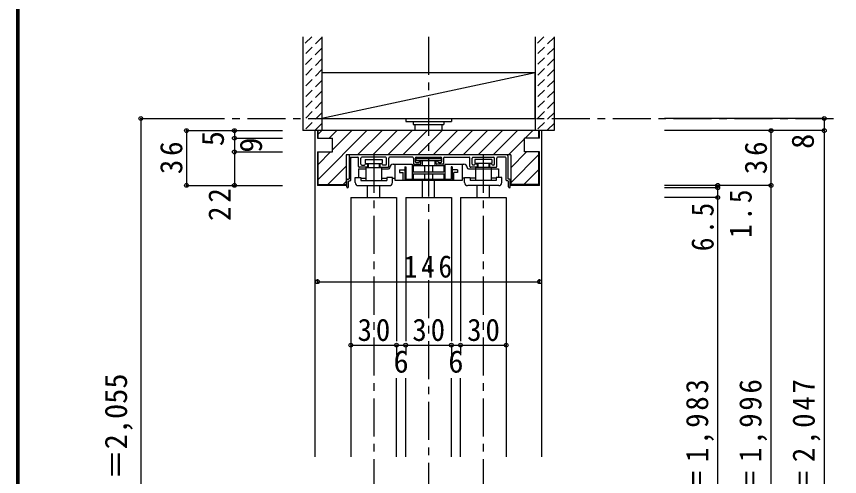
# Model space of a CAD drawing. Units: millimetres at full size, sheet at 1:5; details may follow other scales. Extents: x -973 to 977, y -718 to 696.
# Drawn here: x -973 to -433, y -295 to 8 of the extents above; entities that cross this region are included whole.
import ezdxf
from ezdxf.enums import TextEntityAlignment as Align

# ---------------------------------------------------------------- set-up
doc = ezdxf.new("R2010")
doc.units = ezdxf.units.MM
doc.header["$LTSCALE"] = 5
doc.header["$PDMODE"] = 32
doc.header["$PDSIZE"] = 2.5
doc.linetypes.add('CHAIN1', pattern=[8, 5, -1, 1, -1])
doc.linetypes.add('DASHED1', pattern=[1.8, 1.2, -0.6])
for name, color, linetype in [('0-1_通り芯', 4, 'CHAIN1'), ('0-2_柱', 7, 'Continuous'), ('0-3_仕上げ', 7, 'Continuous'), ('0-4_枠', 3, 'Continuous'), ('0-6_扉', 6, 'Continuous'), ('0-7_金物', 7, 'Continuous'), ('0-A_文字', 3, 'Continuous'), ('0-B_寸法', 7, 'Continuous'), ('0-C_ハッチ', 4, 'Continuous'), ('F-1_枠', 6, 'Continuous')]:
    doc.layers.add(name, color=color, linetype=linetype)
doc.styles.add('ＭＳ ゴシック', font='')
doc.styles.get('ＭＳ ゴシック').set_extended_font_data('MS Gothic')

msp = doc.modelspace()

# ---------------------------------------------------------------- linework, layer by layer
at = {"layer": '0-1_通り芯'}
msp.add_line((-861.68, -59.167), (-432.68, -59.167), dxfattribs=at)
at = {"layer": '0-2_柱'}
for p, q in [((-772.68, -29.167), (-772.68, -59.167)), ((-632.68, -29.167), (-772.68, -29.167)), ((-632.68, -29.167), (-772.68, -59.167))]:
    msp.add_line(p, q, dxfattribs=at)
msp.add_lwpolyline([(-772.68, -59.167), (-632.68, -59.167), (-632.68, -29.167)], dxfattribs=at)
at = {"layer": '0-3_仕上げ', "color": 2}
for p, q in [((-785.18, -5.515), (-785.18, -67.167)), ((-772.68, -5.515), (-772.68, -67.167)), ((-632.68, -5.515), (-632.68, -67.167)), ((-620.18, -5.515), (-620.18, -67.167)), ((-772.68, -67.167), (-785.18, -67.167)), ((-620.18, -67.167), (-632.68, -67.167))]:
    msp.add_line(p, q, dxfattribs=at)
at = {"layer": '0-4_枠', "color": 4}
for p, q in [((-775.68, -67.167), (-777.18, -67.167)), ((-777.18, -281.667), (-777.18, -67.167)), ((-628.18, -67.167), (-629.68, -67.167)), ((-628.18, -281.667), (-628.18, -67.167))]:
    msp.add_line(p, q, dxfattribs=at)
at = {"layer": '0-4_枠'}
for p, q in [((-629.68, -67.167), (-775.68, -67.167)), ((-775.68, -67.167), (-775.68, -72.167)), ((-775.18, -72.167), (-775.18, -67.167)), ((-630.18, -72.167), (-630.18, -67.167)), ((-629.68, -72.167), (-629.68, -67.167)), ((-775.68, -72.167), (-765.68, -72.167)), ((-765.68, -81.167), (-765.68, -72.167)), ((-629.68, -72.167), (-639.68, -72.167)), ((-639.68, -81.167), (-639.68, -72.167)), ((-775.68, -81.167), (-765.68, -81.167)), ((-775.68, -81.167), (-775.68, -103.167)), ((-775.18, -102.667), (-775.18, -81.167)), ((-629.68, -81.167), (-639.68, -81.167)), ((-630.18, -102.667), (-630.18, -81.167)), ((-629.68, -103.167), (-629.68, -81.167)), ((-775.18, -102.667), (-756.68, -102.667)), ((-630.18, -102.667), (-648.68, -102.667)), ((-756.68, -103.167), (-775.68, -103.167)), ((-629.68, -103.167), (-648.68, -103.167))]:
    msp.add_line(p, q, dxfattribs=at)
at = {"layer": '0-6_扉'}
for p, q in [((-753.68, -111.167), (-723.68, -111.167)), ((-753.68, -111.167), (-753.68, -281.667)), ((-723.68, -111.167), (-723.68, -205.667)), ((-717.68, -111.167), (-717.68, -205.667)), ((-717.68, -111.167), (-687.68, -111.167)), ((-687.68, -111.167), (-687.68, -205.667)), ((-681.68, -111.167), (-681.68, -205.667)), ((-681.68, -111.167), (-651.68, -111.167)), ((-651.68, -111.167), (-651.68, -281.667)), ((-723.68, -281.667), (-723.68, -229.826)), ((-717.68, -281.667), (-717.68, -229.826)), ((-687.68, -281.667), (-687.68, -229.826)), ((-681.68, -281.667), (-681.68, -229.826))]:
    msp.add_line(p, q, dxfattribs=at)
at = {"layer": '0-7_金物'}
for p, q in [((-717.68, -59.167), (-717.68, -61.167)), ((-687.68, -59.167), (-687.68, -61.167)), ((-717.68, -61.167), (-687.68, -61.167)), ((-711.68, -63.167), (-711.68, -67.167)), ((-693.68, -67.167), (-693.68, -63.167)), ((-692.68, -61.167), (-692.68, -63.167)), ((-754.782, -83.667), (-754.782, -99.067)), ((-651.082, -83.167), (-754.282, -83.167)), ((-754.282, -84.667), (-749.082, -84.667)), ((-753.682, -99.667), (-753.682, -85.167)), ((-748.582, -90.767), (-748.582, -85.167)), ((-747.082, -89.267), (-747.082, -85.167)), ((-730.782, -84.667), (-746.582, -84.667)), ((-744.275, -86.22), (-733.203, -86.22)), ((-733.203, -86.22), (-733.203, -88.79)), ((-730.282, -89.267), (-730.282, -85.167)), ((-728.782, -90.767), (-728.782, -85.167)), ((-713.082, -84.667), (-728.296, -84.667)), ((-712.582, -85.167), (-712.582, -88.767)), ((-711.382, -85.167), (-711.382, -87.567)), ((-710.967, -85.529), (-694.401, -85.529)), ((-710.967, -85.529), (-710.967, -86.909)), ((-710.882, -84.667), (-694.482, -84.667)), ((-694.401, -85.529), (-694.401, -86.909)), ((-693.982, -87.567), (-693.982, -85.167)), ((-692.782, -85.167), (-692.782, -88.767)), ((-692.282, -84.667), (-675.982, -84.667)), ((-675.482, -90.767), (-675.482, -85.167)), ((-673.982, -89.267), (-673.982, -85.167)), ((-673.482, -84.667), (-659.882, -84.667)), ((-661.085, -86.22), (-672.157, -86.22)), ((-672.157, -86.22), (-672.157, -88.79)), ((-659.382, -89.267), (-659.382, -85.167)), ((-657.882, -90.767), (-657.882, -85.167)), ((-652.182, -84.667), (-657.382, -84.667)), ((-651.682, -99.667), (-651.682, -85.167)), ((-650.582, -83.667), (-650.582, -99.067)), ((-743.282, -91.267), (-748.082, -91.267)), ((-746.582, -89.767), (-744.762, -89.767)), ((-743.782, -88.967), (-743.282, -88.967)), ((-743.781, -91.443), (-743.781, -99.86)), ((-743.781, -91.443), (-733.5, -91.443)), ((-742.782, -89.467), (-742.782, -90.767)), ((-742.397, -88.79), (-742.397, -91.443)), ((-734.983, -88.79), (-734.983, -91.443)), ((-734.582, -89.467), (-734.582, -90.767)), ((-733.582, -88.967), (-734.082, -88.967)), ((-734.082, -91.267), (-729.282, -91.267)), ((-733.5, -91.443), (-733.5, -99.86)), ((-730.782, -89.767), (-732.602, -89.767)), ((-727.981, -91.227), (-727.981, -91.37)), ((-725.981, -89.227), (-713.426, -89.227)), ((-718.258, -91.001), (-718.258, -99.752)), ((-713.426, -89.227), (-713.426, -99.032)), ((-713.27, -90.054), (-691.934, -90.054)), ((-712.779, -90.054), (-712.779, -94.243)), ((-712.082, -89.267), (-708.182, -89.267)), ((-710.967, -86.909), (-694.401, -86.909)), ((-710.882, -88.067), (-708.882, -88.067)), ((-708.882, -87.567), (-708.882, -88.067)), ((-708.182, -87.067), (-708.382, -87.067)), ((-707.682, -88.767), (-707.682, -87.567)), ((-706.825, -86.995), (-706.825, -90.101)), ((-705.359, -90.054), (-705.359, -94.243)), ((-700.002, -90.054), (-700.002, -94.243)), ((-698.535, -86.995), (-698.535, -90.101)), ((-697.682, -88.767), (-697.682, -87.567)), ((-697.182, -87.067), (-696.982, -87.067)), ((-693.282, -89.267), (-697.182, -89.267)), ((-695.982, -88.067), (-694.482, -88.067)), ((-692.582, -90.054), (-692.582, -94.243)), ((-691.934, -89.227), (-691.934, -99.032)), ((-691.934, -89.227), (-679.379, -89.227)), ((-687.102, -91.001), (-687.822, -91.001)), ((-687.822, -91.001), (-687.822, -99.032)), ((-687.102, -91.001), (-687.102, -99.752)), ((-680.456, -99.752), (-680.456, -89.227)), ((-677.379, -91.37), (-677.379, -91.227)), ((-671.278, -91.267), (-674.982, -91.267)), ((-672.758, -89.767), (-673.482, -89.767)), ((-661.58, -91.443), (-671.861, -91.443)), ((-671.861, -91.443), (-671.861, -99.86)), ((-671.778, -88.967), (-671.278, -88.967)), ((-670.778, -89.467), (-670.778, -90.767)), ((-670.378, -88.79), (-670.378, -91.443)), ((-662.964, -88.79), (-662.964, -91.443)), ((-662.578, -89.467), (-662.578, -90.767)), ((-661.578, -88.967), (-662.078, -88.967)), ((-662.078, -91.267), (-658.382, -91.267)), ((-661.58, -91.443), (-661.58, -99.86)), ((-659.882, -89.767), (-660.599, -89.767)), ((-748.656, -92.37), (-743.781, -92.37)), ((-748.656, -92.37), (-748.656, -97.983)), ((-733.5, -92.37), (-729.043, -92.37)), ((-721.747, -93.05), (-718.48, -93.05)), ((-721.747, -93.05), (-721.747, -94.712)), ((-721.747, -94.712), (-719.366, -94.712)), ((-719.366, -99.752), (-719.366, -94.712)), ((-712.779, -94.243), (-692.582, -94.243)), ((-712.779, -95.537), (-712.779, -99.032)), ((-712.779, -95.537), (-692.582, -95.537)), ((-705.359, -95.537), (-705.359, -99.032)), ((-700.002, -95.537), (-700.002, -99.032)), ((-692.582, -95.537), (-692.582, -99.032)), ((-683.613, -93.05), (-686.881, -93.05)), ((-683.613, -94.712), (-685.995, -94.712)), ((-685.995, -99.752), (-685.995, -94.712)), ((-683.613, -93.05), (-683.613, -94.712)), ((-676.379, -92.37), (-656.705, -92.37)), ((-656.705, -92.37), (-656.705, -97.983)), ((-756.432, -104.167), (-756.432, -99.567)), ((-755.932, -99.067), (-755.282, -99.067)), ((-755.332, -104.167), (-755.332, -100.667)), ((-754.832, -100.167), (-754.182, -100.167)), ((-750.879, -101.296), (-750.879, -97.983)), ((-747.168, -98.422), (-743.781, -98.422)), ((-747.14, -99.86), (-730.14, -99.86)), ((-733.5, -98.422), (-730.14, -98.422)), ((-730.14, -97.983), (-730.14, -99.86)), ((-726.402, -98.422), (-724.904, -98.422)), ((-717.538, -99.032), (-687.822, -99.032)), ((-706.68, -111.167), (-706.68, -99.752)), ((-698.68, -111.167), (-698.68, -99.752)), ((-678.958, -98.422), (-680.456, -98.422)), ((-675.22, -97.983), (-675.22, -99.86)), ((-671.861, -98.422), (-675.22, -98.422)), ((-658.22, -99.86), (-675.22, -99.86)), ((-658.192, -98.422), (-661.58, -98.422)), ((-650.532, -100.167), (-651.182, -100.167)), ((-649.432, -99.067), (-650.082, -99.067)), ((-650.032, -104.167), (-650.032, -100.667)), ((-648.932, -104.167), (-648.932, -99.567)), ((-755.932, -104.667), (-755.832, -104.667)), ((-748.879, -103.296), (-728.449, -103.296)), ((-742.68, -111.167), (-742.68, -103.296)), ((-734.68, -111.167), (-734.68, -103.296)), ((-656.482, -103.296), (-676.912, -103.296)), ((-670.68, -111.167), (-670.68, -103.296)), ((-662.68, -111.167), (-662.68, -103.296)), ((-649.432, -104.667), (-649.532, -104.667))]:
    msp.add_line(p, q, dxfattribs=at)
for points in [[(-712.68, -61.167), (-712.68, -63.167), (-692.68, -63.167)], [(-744.275, -86.22), (-744.275, -88.79), (-733.203, -88.79)], [(-661.085, -86.22), (-661.085, -88.79), (-672.157, -88.79)], [(-724.904, -89.395), (-724.904, -99.752), (-680.456, -99.752)], [(-718.258, -91.001), (-717.538, -91.001), (-717.538, -99.032)], [(-750.879, -97.983), (-747.14, -97.983), (-747.14, -99.86)], [(-726.402, -101.296), (-726.402, -97.983), (-730.14, -97.983)], [(-678.958, -101.296), (-678.958, -97.983), (-675.22, -97.983)], [(-654.482, -101.296), (-654.482, -97.983), (-658.22, -97.983), (-658.22, -99.86)]]:
    msp.add_lwpolyline(points, dxfattribs=at)
for centre, radius, start, end in [((-754.282, -83.667), 0.5, 90, 180), ((-754.282, -85.167), 0.5, 90, 180), ((-753.182, -85.167), 0.5, 90, 180), ((-749.082, -85.167), 0.5, 0, 90), ((-746.582, -85.167), 0.5, 90, 180), ((-730.782, -85.167), 0.5, 0, 90), ((-728.282, -85.167), 0.5, 90, 180), ((-713.082, -85.167), 0.5, 0, 90), ((-710.882, -85.167), 0.5, 90, 180), ((-694.482, -85.167), 0.5, 0, 90), ((-692.282, -85.167), 0.5, 90, 180), ((-675.982, -85.167), 0.5, 0, 90), ((-673.482, -85.167), 0.5, 90, 180), ((-659.882, -85.167), 0.5, 0, 90), ((-657.382, -85.167), 0.5, 90, 180), ((-652.182, -85.167), 0.5, 0, 90), ((-651.082, -83.667), 0.5, 0, 90), ((-748.082, -90.767), 0.5, 180, 270), ((-746.582, -89.267), 0.5, 180, 270), ((-744.762, -89.267), 0.5, 270, 348.46303), ((-743.782, -89.467), 0.5, 90, 168.46303), ((-743.282, -89.467), 0.5, 0, 90), ((-743.282, -90.767), 0.5, 270, 0), ((-734.082, -89.467), 0.5, 90, 180), ((-734.082, -90.767), 0.5, 180, 270), ((-733.582, -89.467), 0.5, 11.53696, 90), ((-732.602, -89.267), 0.5, 191.53696, 270), ((-730.782, -89.267), 0.5, 270, 0), ((-729.282, -90.767), 0.5, 270, 0), ((-728.981, -91.37), 1, 270, 0), ((-725.981, -91.227), 2, 90, 180), ((-712.082, -88.767), 0.5, 180, 270), ((-710.882, -87.567), 0.5, 180, 270), ((-708.382, -87.567), 0.5, 90, 180), ((-708.182, -87.567), 0.5, 0, 90), ((-708.182, -88.767), 0.5, 270, 0), ((-697.182, -87.567), 0.5, 90, 180), ((-697.182, -88.767), 0.5, 180, 270), ((-696.982, -87.567), 0.5, 0, 90), ((-695.982, -87.567), 0.5, 180, 270), ((-694.482, -87.567), 0.5, 270, 0), ((-693.282, -88.767), 0.5, 270, 0), ((-679.379, -91.227), 2, 0, 90), ((-676.379, -91.37), 1, 180, 270), ((-676.379, -91.37), 1, 180, 270), ((-674.982, -90.767), 0.5, 180, 270), ((-673.482, -89.267), 0.5, 180, 270), ((-672.758, -89.267), 0.5, 270, 348.46304), ((-671.778, -89.467), 0.5, 90, 168.46304), ((-671.278, -89.467), 0.5, 0, 90), ((-671.278, -90.767), 0.5, 270, 0), ((-662.078, -89.467), 0.5, 90, 180), ((-662.078, -90.767), 0.5, 180, 270), ((-661.578, -89.467), 0.5, 11.53697, 90), ((-660.599, -89.267), 0.5, 191.53697, 270), ((-659.882, -89.267), 0.5, 270, 0), ((-658.382, -90.767), 0.5, 270, 0), ((-755.932, -99.567), 0.5, 90, 180), ((-754.832, -100.667), 0.5, 90, 180), ((-755.282, -98.567), 0.5, 270, 0), ((-754.182, -99.667), 0.5, 270, 0), ((-748.879, -101.296), 2, 180, 270), ((-728.402, -101.296), 2, 270, 0), ((-676.958, -101.296), 2, 180, 270), ((-656.482, -101.296), 2, 270, 0), ((-651.182, -99.667), 0.5, 180, 270), ((-650.082, -98.567), 0.5, 180, 270), ((-650.532, -100.667), 0.5, 0, 90), ((-649.432, -99.567), 0.5, 0, 90), ((-755.932, -104.167), 0.5, 180, 270), ((-755.832, -104.167), 0.5, 270, 0), ((-649.532, -104.167), 0.5, 180, 270), ((-649.432, -104.167), 0.5, 270, 0)]:
    msp.add_arc(centre, radius, start, end, dxfattribs=at)
at = {"layer": '0-A_文字'}
for p, q in [((-756.68, -83.167), (-756.68, -103.167)), ((-648.68, -83.167), (-756.68, -83.167)), ((-648.68, -83.167), (-648.68, -103.167))]:
    msp.add_line(p, q, dxfattribs=at)
at = {"layer": '0-B_寸法', "color": 4, "linetype": 'CHAIN1'}
for p, q in [((-702.68, -5.515), (-702.68, -527.167)), ((-738.68, -83.167), (-738.68, -517.167)), ((-666.68, -83.167), (-666.68, -517.167))]:
    msp.add_line(p, q, dxfattribs=at)
at = {"layer": '0-B_寸法', "color": 4}
for p, q in [((-891.68, -59.167), (-891.68, -517.167)), ((-891.68, -59.167), (-861.68, -59.167)), ((-442.68, -59.167), (-547.68, -59.167)), ((-442.68, -59.167), (-442.68, -67.167)), ((-861.68, -67.167), (-798.68, -67.167)), ((-861.68, -67.167), (-861.68, -103.167)), ((-830.18, -67.167), (-830.18, -72.167)), ((-442.68, -67.167), (-547.68, -67.167)), ((-477.68, -103.167), (-477.68, -67.167)), ((-442.68, -67.167), (-442.68, -517.167)), ((-830.18, -72.167), (-830.18, -81.167)), ((-830.18, -72.167), (-798.68, -72.167)), ((-830.18, -81.167), (-830.18, -103.167)), ((-830.18, -81.167), (-798.68, -81.167)), ((-861.68, -103.167), (-798.68, -103.167)), ((-477.68, -103.167), (-547.68, -103.167)), ((-512.68, -104.667), (-547.68, -104.667)), ((-512.68, -104.667), (-512.68, -103.167)), ((-512.68, -111.167), (-512.68, -104.667)), ((-477.68, -505.167), (-477.68, -103.167)), ((-512.68, -111.167), (-547.68, -111.167)), ((-512.68, -497.167), (-512.68, -111.167)), ((-775.68, -166.471), (-775.68, -164.913)), ((-775.68, -166.471), (-629.68, -166.471)), ((-629.68, -166.471), (-629.68, -164.913)), ((-753.68, -208.167), (-723.68, -208.167)), ((-723.68, -208.167), (-723.68, -214.826)), ((-723.68, -208.167), (-717.68, -208.167)), ((-717.68, -208.167), (-717.68, -214.826)), ((-717.68, -208.167), (-687.68, -208.167)), ((-687.68, -208.167), (-687.68, -214.826)), ((-687.68, -208.167), (-681.68, -208.167)), ((-681.68, -208.167), (-681.68, -214.826)), ((-681.68, -208.167), (-651.68, -208.167))]:
    msp.add_line(p, q, dxfattribs=at)
at = {"layer": '0-B_寸法'}
for p in [(-891.68, -59.167), (-442.68, -59.167), (-861.68, -67.167), (-830.18, -67.167), (-477.68, -67.167), (-442.68, -67.167), (-830.18, -72.167), (-830.18, -81.167), (-861.68, -103.167), (-830.18, -103.167), (-512.68, -103.167), (-477.68, -103.167), (-512.68, -104.667), (-512.68, -111.167), (-775.68, -166.471), (-629.68, -166.471), (-753.68, -208.167), (-723.68, -208.167), (-717.68, -208.167), (-687.68, -208.167), (-681.68, -208.167), (-651.68, -208.167)]:
    msp.add_point(p, dxfattribs=at)
at = {"layer": '0-C_ハッチ', "linetype": 'DASHED1'}
for p, q in [((-779.389, -5.515), (-785.18, -11.307)), ((-772.68, -5.878), (-785.18, -18.378)), ((-626.889, -5.515), (-632.68, -11.307)), ((-620.18, -5.878), (-632.68, -18.378)), ((-772.898, -13.167), (-785.18, -25.449)), ((-620.18, -12.949), (-632.68, -25.449)), ((-772.68, -20.02), (-785.18, -32.52)), ((-620.18, -20.02), (-632.68, -32.52)), ((-772.68, -27.091), (-785.18, -39.591)), ((-620.18, -27.091), (-632.68, -39.591)), ((-772.68, -34.162), (-785.18, -46.662)), ((-620.18, -34.162), (-632.68, -46.662)), ((-772.68, -41.233), (-785.18, -53.733)), ((-620.18, -41.233), (-632.68, -53.733)), ((-772.68, -48.304), (-785.18, -60.804)), ((-620.18, -48.304), (-632.68, -60.804)), ((-772.68, -55.375), (-784.472, -67.167)), ((-620.18, -55.375), (-631.972, -67.167)), ((-772.68, -62.446), (-777.401, -67.167)), ((-620.18, -62.446), (-624.901, -67.167))]:
    msp.add_line(p, q, dxfattribs=at)
at = {"layer": '0-C_ハッチ'}
for p, q in [((-775.18, -69.527), (-772.82, -67.167)), ((-775.18, -99.225), (-743.122, -67.167)), ((-767.921, -72.167), (-762.921, -67.167)), ((-765.68, -79.826), (-753.021, -67.167)), ((-749.222, -83.167), (-733.222, -67.167)), ((-739.323, -83.167), (-723.323, -67.167)), ((-729.423, -83.167), (-713.423, -67.167)), ((-719.524, -83.167), (-703.524, -67.167)), ((-709.624, -83.167), (-693.624, -67.167)), ((-699.725, -83.167), (-683.725, -67.167)), ((-689.825, -83.167), (-673.825, -67.167)), ((-679.926, -83.167), (-663.926, -67.167)), ((-670.026, -83.167), (-654.026, -67.167)), ((-660.127, -83.167), (-644.127, -67.167)), ((-639.227, -72.167), (-634.227, -67.167)), ((-650.227, -83.167), (-639.68, -72.62)), ((-775.18, -89.326), (-767.021, -81.167)), ((-648.68, -91.519), (-638.328, -81.167)), ((-648.68, -101.419), (-630.18, -82.919)), ((-768.722, -102.667), (-756.68, -90.625)), ((-640.029, -102.667), (-630.18, -92.818)), ((-758.823, -102.667), (-756.68, -100.524))]:
    msp.add_line(p, q, dxfattribs=at)
at = {"layer": 'F-1_枠'}
for p, q in [((-973.347, 695.833), (-973.347, -700.833)), ((-972.514, 695.833), (-972.514, -700.833)), ((-971.68, 695.833), (-971.68, -700.833))]:
    msp.add_line(p, q, dxfattribs=at)

# ---------------------------------------------------------------- texts
at = {"layer": '0-B_寸法', "style": 'ＭＳ ゴシック'}
for s, p in [('5', (-832.68, -77.408)), ('8', (-445.18, -79.167)), ('9', (-807.68, -81.667)), ('ＲＯＨ＝2,055', (-896.321, -356.667))]:
    msp.add_text(s, height=14.66, rotation=90, dxfattribs=at).set_placement(p, align=Align.BOTTOM_LEFT)
for p in [(-725.68, -230.667), (-689.68, -230.667)]:
    msp.add_text('6', height=14.66, dxfattribs=at).set_placement(p, align=Align.BOTTOM_LEFT)
at = {"layer": '0-B_寸法', "char_height": 14.66, "attachment_point": 7, "rotation": 90, "style": 'ＭＳ ゴシック'}
for s, insert in [('\\T1.27;\\W0.95;36', (-864.18, -95.792)), ('\\T1.27;\\W0.95;36', (-480.18, -95.792)), ('\\T1.27;\\W0.95;22', (-832.68, -126.524)), ('\\T1.27;\\W0.9;1.5', (-490.18, -137.667)), ('\\T1.27;\\W0.9;6.5', (-515.18, -146.425)), ('\\T1.19;\\W0.95;ＤＨ＝1,983', (-515.18, -352.917)), ('\\T1.19;\\W0.95;枠内＝1,996', (-480.18, -352.917)), ('\\T1.19;\\W0.95;枠外＝2,047', (-445.18, -352.917))]:
    msp.add_mtext(s, dxfattribs=dict(at, insert=insert))
at = {"layer": '0-B_寸法', "char_height": 14.66, "attachment_point": 7, "style": 'ＭＳ ゴシック'}
for s, insert in [('\\T1.27;\\W0.9;146', (-718.93, -163.971)), ('\\T1.27;\\W0.95;30', (-749.305, -205.667)), ('\\T1.27;\\W0.95;30', (-713.305, -205.667)), ('\\T1.27;\\W0.95;30', (-677.305, -205.667))]:
    msp.add_mtext(s, dxfattribs=dict(at, insert=insert))

doc.saveas('drawing.dxf')
